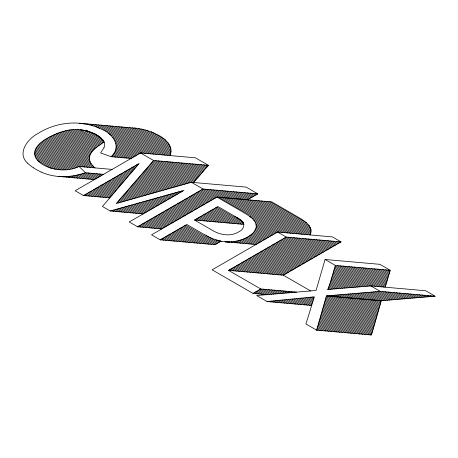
<?xml version="1.0" encoding="UTF-8"?>
<svg xmlns="http://www.w3.org/2000/svg" width="458" height="458" viewBox="0 0 458 458"><rect width="100%" height="100%" fill="white"/><g stroke="black" fill="none" stroke-linecap="round" stroke-linejoin="round"><path stroke-width="0.69" d="M95.121 167.92A29.22 16.872 0 0 1 93.083 166.111L90.781 163.14L89.55 160.208L89.367 157.495L90.255 154.438L92.276 151.335L95.27 148.232L104.052 142.066L102.907 140.034L101.035 137.984L95.212 134.091L88.165 131.228L80.505 129.746L87.398 131.005L94.125 133.541L100.004 137.114L103.502 140.95M309.992 234.92C314.566 225.8 302.675 219.92 296.463 216.153L271.789 201.909L216.96 197.077L151.546 234.839L160.203 239.837L215.031 244.675L221.019 241.211M233.282 241.635A29.335 16.935 0 0 0 245.975 237.891C250.474 235.658 255.169 232.332 256.217 227.111C256.629 218.913 247.314 215.111 241.635 211.321L216.96 197.077M435.1 296.194L381.285 300.729L371.472 334.993L316.644 330.161L326.462 295.897L380.272 291.362L435.1 296.194L425.682 290.761L370.86 285.929L332.187 289.101A104.178 60.147 0 0 0 327.71 289.662L329.92 283.828L335.388 265.445L325.077 259.497L316.066 290.464L256.675 295.536L267.071 301.541L311.474 305.452M385.241 287.029L390.21 270.283L379.905 264.329L325.077 259.497M267.071 301.541L314.325 296.824L305.938 323.978L316.644 330.161M170.032 155.571C174.143 145.902 164.559 137.932 156.682 134.257M103.972 147.751L100.588 152.92L111.122 156.682L131.108 158.445M52.223 135.631C9.79 155.697 54.954 178.723 79.039 166.494L112.101 169.408M193.597 182.484L208.424 165.327L153.602 160.495L116.206 203.57L191.347 182.29L246.175 187.122L257.82 193.843L247.555 199.774M111.122 156.682C122.372 146.995 112.714 133.662 101.859 129.425A46.31 26.736 0 0 0 84.558 123.832M208.424 165.327L195.394 157.804L140.572 152.972L75.158 190.74L83.499 195.555L109.765 197.873M83.499 195.555L139.186 163.403L102.42 206.478L110.229 210.989L143.234 213.897M110.229 210.989L183.984 190.351L129.236 221.958L137.583 226.779L202.997 189.011L257.82 193.843M160.203 239.837L186.795 224.483L204.869 234.902M241.103 220.309C245.854 223.12 243.765 229.927 239.042 231.674C230.494 237.112 219.531 234.954 211.43 229.79L194.518 220.029L217.899 206.529L235.172 216.508M341.038 241.893L286.216 237.055L228.519 270.369L283.342 275.201L341.038 241.893L332.382 236.895L277.559 232.057L212.14 269.825L253.016 293.423L267.014 294.66M253.016 293.423L260.734 288.969L296.584 292.13M103.565 174.349L85.509 172.758L78.862 174.71M225.37 241.818A21.492 12.412 0 0 0 228.542 241.916L233.259 241.578L235.212 242.688M94.48 179.593L58.16 176.393L59.448 176.49M59.368 176.485L58.801 176.445M134.349 128.08L79.52 123.248C64.996 121.994 50.145 125.773 37.842 133.564C27.778 138.757 16.511 153.361 27.652 163.197M102.895 142.747L80.07 129.706A26.633 15.377 0 0 0 67.297 130.37L63.714 131.24A54.176 31.281 0 0 0 52.246 135.648M194.518 220.029L243.908 224.386L242.62 221.735L239.568 219.216M137.583 226.779L161.829 228.914M221.019 241.223A29.93 17.284 0 0 1 216.76 240.106A27.743 16.019 0 0 0 222.811 241.549L255.976 244.52M335.388 265.445L390.21 270.283M326.462 295.897L381.285 300.729M41.146 172.082L36.554 169.741A62.294 35.964 0 0 1 34.963 168.79L33.451 167.828M151.209 131.858L165.51 140.114M145.81 130.124L168.241 143.079M206.484 165.155L207.88 165.962M255.879 193.677L257.001 194.318M269.848 201.738L306.648 222.983M339.097 241.721L340.214 242.368M388.27 270.111L389.97 271.09M433.159 296.028L433.663 296.32M141.745 129.162L169.62 145.26M203.65 164.909L207.079 166.884M253.051 193.425L255.799 195.011M267.014 201.486L309.402 225.96M336.264 241.469L339.017 243.061M385.436 269.859L389.621 272.275M430.325 295.776L431.573 296.492M138.282 128.549L170.405 147.098M200.822 164.657L206.283 167.811M250.217 193.173L254.596 195.703M264.18 201.239L310.564 228.015M333.435 241.223L337.815 243.753M382.607 269.607L389.271 273.455M427.497 295.525L429.478 296.67M135.213 128.16L170.834 148.73M197.988 164.405L205.482 168.733M247.383 192.927L253.4 196.396M261.352 200.988L311.045 229.681M330.602 240.971L336.619 244.446M379.774 269.361L388.916 274.64M424.663 295.278L427.383 296.847M132.368 127.908L171.011 150.218M195.16 164.159L204.686 169.655M244.555 192.675L252.198 197.089M258.518 200.741L311.131 231.113M327.773 240.719L335.416 245.139M376.945 269.109L388.567 275.819M421.835 295.026L425.287 297.024M129.534 127.656L171.006 151.598M192.326 163.907L203.884 170.582M241.721 192.429L251.001 197.782M255.69 200.489L310.959 232.401M324.94 240.473L334.22 245.831M374.112 268.863L388.218 277.004M419.001 294.775L423.198 297.202M126.706 127.404L170.84 152.892M189.498 163.661L203.089 171.504M238.893 192.177L249.799 198.474M252.856 200.238L310.604 233.58M322.106 240.221L333.018 246.519M371.283 268.611L387.863 278.189M416.167 294.528L421.102 297.374M123.872 127.158L170.553 154.106M186.664 163.409L202.287 172.431M236.059 191.925L248.602 199.167M250.028 199.991L310.112 234.685M319.278 239.975L331.821 247.211M368.45 268.359L387.514 279.369M413.339 294.276L419.007 297.551M121.044 126.906L170.158 155.262M183.83 163.157L201.491 173.353M233.225 191.679L307.787 234.725M316.444 239.723L330.619 247.904M365.616 268.113L387.165 280.554M410.505 294.03L416.917 297.729M118.21 126.66L167.971 155.388M181.002 162.911L200.69 174.28M230.397 191.427L304.959 234.473M313.615 239.471L329.422 248.597M362.788 267.861L386.81 281.733M407.677 293.778L414.822 297.906M115.382 126.408L165.138 155.136M178.168 162.659L199.894 175.202M227.563 191.181L302.125 234.227M310.782 239.225L328.22 249.289M359.954 267.615L386.46 282.918M404.843 293.526L412.727 298.084M112.548 126.162L162.309 154.89M175.34 162.413L199.093 176.124M224.735 190.929L299.292 233.975M307.953 238.973L327.023 249.982M357.125 267.363L386.111 284.097M402.01 293.28L410.637 298.255M109.72 125.91L159.476 154.638M172.506 162.161L198.297 177.051M221.901 190.677L296.463 233.729M305.12 238.727L325.821 250.675M354.292 267.111L385.762 285.282M399.181 293.028L408.542 298.433M106.886 125.658L156.647 154.386M169.672 161.909L197.495 177.973M219.067 190.431L293.63 233.477M302.286 238.475L324.625 251.368M351.458 266.865L385.407 286.462M396.347 292.782L406.446 298.61M104.052 125.412L153.814 154.14M166.844 161.663L196.7 178.901M216.239 190.179L290.801 233.225M299.458 238.223L323.422 252.06M348.63 266.613L384.102 287.097M393.519 292.53L404.357 298.788M101.224 125.16L150.98 153.888M164.01 161.411L195.898 179.822M213.405 189.933L287.968 232.979M296.624 237.977L322.226 252.753M345.796 266.367L381.274 286.845M390.685 292.278L402.261 298.965M98.39 124.914L148.152 153.642M161.182 161.164L195.102 180.744M210.577 189.681L285.139 232.727M293.796 237.725L321.024 253.446M342.968 266.115L378.44 286.594M387.852 292.032L400.166 299.143M95.562 124.662L145.318 153.39M158.348 160.913L194.301 181.671M207.743 189.429L282.305 232.481M290.962 237.479L319.821 254.138M340.134 265.863L375.606 286.347M385.023 291.78L398.071 299.314M92.728 124.41L99.346 128.234M108.689 133.627L142.49 153.138M155.514 160.661L193.265 182.456M204.915 189.183L279.472 232.229M288.128 237.227L318.625 254.831M337.3 265.617L372.778 286.095M382.19 291.534L395.981 299.492M140.572 152.972L153.602 160.495M191.347 182.29L202.997 189.011M277.559 232.057L286.216 237.055M370.86 285.929L380.272 291.362M89.9 124.164L92.705 125.784M112.662 137.308L140.182 153.195M153.344 160.792L190.826 182.433M202.608 189.234L216.577 197.301M249.599 216.365L277.17 232.286M285.826 237.278L317.423 255.524M335.273 265.829L370.179 285.981M379.596 291.42L393.886 299.669M87.066 123.912L88.302 124.628M114.386 139.684L138.986 153.888M152.543 161.714L189.217 182.891M201.406 189.927L215.374 197.993M253.864 220.212L275.968 232.973M284.624 237.971L316.226 256.217M334.924 267.014L368.066 286.147M377.507 291.597L391.79 299.847M84.238 123.666L84.661 123.906M115.342 141.625L137.784 154.581M151.747 162.642L187.603 183.343M200.209 190.62L214.172 198.686M255.415 222.496L274.771 233.666M283.428 238.664L315.024 256.909M334.569 268.193L365.959 286.319M375.411 291.775L389.701 300.024M115.885 143.32L136.587 155.273M150.945 163.563L185.994 183.795M199.007 191.312L212.976 199.379M256.102 224.277L273.569 234.359M282.225 239.357L313.827 257.602M334.22 269.378L363.852 286.485M373.316 291.946L387.605 300.196M116.149 144.86L135.385 155.966M150.15 164.491L184.379 184.253M197.81 192.005L211.773 200.072M256.308 225.777L272.373 235.051M281.029 240.049L312.625 258.295M333.871 270.558L361.74 286.651M371.226 292.124L385.51 300.374M94.291 133.627L98.836 136.249M116.2 146.274L134.183 156.659M149.348 165.412L182.765 184.706M196.608 192.698L210.577 200.764M256.217 227.111L271.17 235.744M279.827 240.742L311.429 258.988M333.516 271.743L359.633 286.817M369.131 292.301L383.42 300.551M87.323 130.988L102.838 139.948M116.092 147.596L132.986 157.352M148.552 166.334L181.156 185.158M195.411 193.391L209.375 201.457M255.925 228.33L269.974 236.437M278.63 241.435L310.226 259.68M333.166 272.922L357.521 286.983M367.035 292.479L381.325 300.729M83.448 130.135L104.029 142.02M115.845 148.839L131.784 158.044M147.751 167.262L179.542 185.616M194.209 194.083L208.178 202.144M216.834 207.142L243.049 222.302M255.478 229.458L268.772 237.13M277.428 242.127L309.03 260.373M332.817 274.107L355.414 287.155M364.94 292.656L380.953 301.896M115.485 150.018L129.895 158.336M146.955 168.183L177.927 186.068M193.013 194.776L206.976 202.837M215.632 207.835L243.845 224.122M254.917 230.517L267.575 237.822M276.231 242.82L307.828 261.066M332.462 275.287L353.301 287.321M362.85 292.834L380.609 303.087M77.642 129.557L101.728 143.463M115.027 151.14L127.061 158.084M137.732 164.245L138.224 164.531M146.154 169.111L176.319 186.52M191.81 195.469L205.779 203.529M214.436 208.527L241.532 224.174M254.253 231.519L266.373 238.515M275.029 243.513L306.631 261.758M332.113 276.472L351.194 287.487M360.755 293.005L380.272 304.272M75.209 129.534L100.594 144.19M114.489 152.211L124.233 157.838M136.53 164.937L137.434 165.458M145.358 170.032L174.704 186.979M181.671 190.997L182.267 191.341M190.614 196.161L204.577 204.222M213.233 209.22L238.698 223.922M253.497 232.469L265.176 239.208M273.832 244.206L305.429 262.451M331.764 277.651L349.088 287.653M358.66 293.183L379.934 305.463M72.971 129.625L99.489 144.934M113.87 153.241L121.399 157.586M135.333 165.63L136.644 166.386M144.556 170.954L173.09 187.431M180.057 191.45L181.07 192.034M189.412 196.854L203.381 204.915M212.037 209.913L235.87 223.676M252.65 233.362L263.974 239.9M272.63 244.898L304.232 263.144M331.415 278.836L346.975 287.824M356.57 293.36L379.59 306.654M70.893 129.814L98.413 145.701M113.183 154.231L118.57 157.34M134.131 166.323L135.849 167.313M143.76 171.882L171.481 187.883M178.437 191.902L179.868 192.726M188.215 197.547L202.178 205.608M210.835 210.606L233.036 223.424M251.723 234.215L262.772 240.593M271.434 245.591L303.03 263.837M331.06 280.021L344.868 287.99M354.475 293.538L379.253 307.839M68.952 130.078L97.371 146.486M112.445 155.188L115.737 157.088M132.934 167.015L135.058 168.241M142.959 172.803L169.866 188.341M176.822 192.354L178.672 193.419M187.013 198.24L200.982 206.3M209.638 211.298L230.202 223.178M250.721 235.017L261.575 241.286M270.231 246.284L301.828 264.529M330.71 281.201L342.756 288.156M352.379 293.715L378.909 309.03M67.126 130.41L96.369 147.293M111.649 156.109L112.908 156.836M131.732 167.708L134.268 169.168M142.163 173.731L168.258 188.793M175.208 192.807L177.469 194.112M185.816 198.932L199.78 206.993M208.436 211.991L227.374 222.926M249.644 235.784L260.373 241.979M269.029 246.976L300.631 265.222M330.361 282.386L340.649 288.322M350.29 293.887L378.571 310.215M65.402 130.799L95.401 148.117M130.536 168.401L133.473 170.095M141.362 174.653L166.643 189.246M173.593 193.259L176.273 194.805M184.614 199.625L198.583 207.686M207.239 212.684L224.54 222.674M248.505 236.511L259.176 242.671M267.833 247.669L299.429 265.915M330 283.559L338.536 288.488M348.195 294.065L378.228 311.406M63.754 131.228L94.48 148.97M129.333 169.094L132.683 171.029M140.566 175.58L165.029 189.704M171.973 193.711L175.071 195.497M183.412 200.318L197.381 208.379M206.037 213.376L221.712 222.428M247.303 237.204L257.974 243.364M266.63 248.362L298.232 266.608M329.628 284.733L336.453 288.672M346.099 294.242L377.89 312.596M62.162 131.698L93.598 149.846M128.137 169.786L131.887 171.956M139.764 176.502L163.42 190.156M170.359 194.163L173.868 196.19M182.215 201.01L196.184 209.071M204.841 214.069L218.878 222.176M246.043 237.862L256.778 244.057M265.434 249.055L297.03 267.3M329.233 285.889L334.392 288.866M344.01 294.42L377.547 313.782M60.622 132.196L92.768 150.751M126.935 170.479L131.097 172.884M138.969 177.423L161.806 190.614M168.744 194.616L172.672 196.883M181.013 201.703L194.982 209.764M203.638 214.762L216.05 221.93M244.721 238.481L255.032 244.435M264.232 249.747L295.834 267.993M328.821 287.04L332.365 289.084M341.914 294.597L377.209 314.972M59.122 132.711L91.989 151.69M125.738 171.172L130.307 173.811M138.167 178.351L160.191 191.066M167.124 195.068L171.469 197.575M179.817 202.396L193.78 210.457M202.436 215.455L213.216 221.678M243.335 239.07L252.198 244.183M263.035 250.44L294.631 268.686M328.38 288.168L330.373 289.319M339.819 294.769L376.865 316.157M57.662 133.255L91.279 152.663M124.536 171.864L129.511 174.738M137.371 179.273L158.583 191.518M165.51 195.52L170.273 198.268M178.614 203.089L192.583 211.149M201.239 216.147L210.382 221.426M241.881 239.614L249.37 243.937M261.833 251.133L293.435 269.378M327.899 289.273L328.409 289.571M337.723 294.946L376.528 317.348M56.242 133.816L90.65 153.682M123.334 172.557L128.721 175.666M136.57 180.2L156.968 191.976M163.895 195.972L169.071 198.961M177.418 203.781L191.381 211.842M200.037 216.84L207.554 221.18M240.347 240.112L246.536 243.685M260.636 251.826L292.233 270.071M335.634 295.124L376.184 318.539M54.857 134.406L90.112 154.758M122.137 173.25L127.931 176.593M135.774 181.122L155.359 192.429M162.281 196.425L167.874 199.654M176.216 204.474L190.184 212.535M198.841 217.533L204.72 220.928M238.727 240.565L243.702 243.433M259.434 252.518L291.036 270.758M333.538 295.301L375.846 319.724M53.512 135.013L89.694 155.903M120.935 173.943L127.135 177.521M134.973 182.044L153.745 192.881M160.661 196.877L166.672 200.346M175.019 205.167L188.982 213.228M197.638 218.226L201.892 220.682M237.015 240.96L240.874 243.187M258.238 253.211L289.834 271.451M331.443 295.479L375.503 320.915M52.206 135.642L89.413 157.128M119.738 174.635L126.345 178.448M134.177 182.971L152.13 193.339M159.046 197.329L165.475 201.039M173.817 205.86L187.786 213.92M196.442 218.918L199.058 220.43M235.206 241.297L238.04 242.935M257.035 253.904L288.637 272.144M329.354 295.656L375.165 322.106M50.93 136.295L89.327 158.462M118.536 175.328L125.555 179.376M133.375 183.893L150.522 193.791M157.432 197.782L164.273 201.732M172.62 206.552L186.583 214.613M195.24 219.611L196.224 220.178M255.839 254.596L287.435 272.836M327.258 295.828L374.821 323.291M49.699 136.965L89.493 159.939M117.34 176.021L124.759 180.303M132.58 184.82L148.907 194.244M155.817 198.234L163.077 202.425M171.418 207.239L185.387 215.306M231.25 241.784L232.378 242.437M254.637 255.289L286.239 273.529M326.251 296.635L374.484 324.482M48.496 137.658L90.02 161.634M116.137 176.714L123.969 181.231M131.778 185.742L147.293 194.702M154.197 198.686L161.874 203.117M170.221 207.932L184.185 215.999M229.057 241.904L229.544 242.185M253.44 255.982L285.036 274.222M325.907 297.82L374.14 325.667M47.323 138.368L91.079 163.632M114.941 177.406L123.179 182.158M130.982 186.664L145.684 195.154M152.583 199.138L160.678 203.81M169.019 208.625L182.988 216.691M252.238 256.675L283.84 274.914M325.569 299.011L373.802 326.857M283.342 275.201L310.593 290.933M46.178 139.089L93.209 166.243M113.739 178.099L122.383 183.085M130.186 187.591L144.07 195.606M150.968 199.591L159.476 204.503M167.823 209.317L181.786 217.384M251.041 257.367L281.676 275.052M325.232 300.196L373.459 328.048M45.061 139.827L93.449 167.765M112.542 178.792L121.593 184.019M129.385 188.513L142.455 196.064M149.348 200.043L158.279 205.195M166.62 210.01L180.589 218.077M220.458 241.097L220.842 241.314M249.839 258.06L278.842 274.806M324.888 301.387L373.121 329.233M43.974 140.589L90.615 167.519M102.248 174.235L102.998 174.664M111.34 179.484L120.803 184.946M128.589 189.44L140.846 196.516M147.734 200.495L157.077 205.888M165.424 210.703L179.387 218.769M215.861 239.826L219.645 242.007M248.637 258.753L276.014 274.554M324.55 302.578L372.778 330.424M42.92 141.367L87.787 167.267M99.415 173.983L101.796 175.357M110.143 180.177L120.007 185.874M127.788 190.362L139.232 196.969M146.119 200.947L155.88 206.581M164.222 211.396L178.191 219.462M206.054 235.549L218.443 242.7M247.44 259.446L273.18 274.308M312.596 297.065L313.93 297.832M324.207 303.763L372.44 331.609M41.901 142.163L84.953 167.015M96.586 173.731L100.6 176.049M108.941 180.864L119.217 186.801M126.992 191.289L137.623 197.427M144.505 201.4L154.678 207.274M163.019 212.088L176.988 220.155M185.645 225.153L217.247 243.393M246.238 260.138L270.352 274.056M310.65 297.322L313.501 298.971M323.869 304.954L372.096 332.8M40.922 142.982L82.119 166.769M93.753 173.485L99.397 176.742M107.745 181.557L118.427 187.728M126.19 192.211L136.009 197.879M142.885 201.852L153.476 207.966M161.823 212.781L175.786 220.848M184.448 225.846L216.044 244.085M245.041 260.831L267.518 273.804M308.692 297.574L313.095 300.122M323.525 306.139L371.759 333.991M39.983 143.823L79.291 166.517M90.924 173.233L98.201 177.435M106.542 182.25L117.632 188.656M125.395 193.133L134.394 198.331M141.27 202.304L152.279 208.659M160.621 213.474L174.59 221.54M183.246 226.538L214.596 244.635M243.839 261.518L264.69 273.558M306.7 297.815L312.722 301.29M323.188 307.329L371.037 334.953M39.085 144.694L77.688 166.981M88.091 172.987L96.999 178.128M105.34 182.942L116.842 189.583M124.593 194.06L132.786 198.789M139.656 202.757L151.077 209.352M159.424 214.167L173.387 222.233M182.044 227.231L211.762 244.383M242.643 262.211L261.856 273.306M294.07 291.906L294.729 292.284M304.644 298.009L312.367 302.469M322.844 308.52L368.203 334.706M38.237 145.587L76.165 167.485M85.377 172.803L95.796 178.82M104.143 183.635L116.051 190.511M123.797 194.982L131.171 199.241M138.035 203.209L149.881 210.045M158.222 214.859L172.191 222.926M180.847 227.924L208.928 244.137M241.44 262.903L259.022 273.06M291.242 291.654L292.639 292.462M302.578 298.204L312.012 303.648M322.506 309.705L365.37 334.455M37.442 146.514L74.585 167.954M83.848 173.307L94.6 179.513M102.941 184.328L115.256 191.438M122.996 195.91L129.562 199.694M136.421 203.661L148.678 210.737M157.025 215.552L170.989 223.619M179.645 228.616L206.1 243.885M240.244 263.596L256.194 272.808M288.408 291.408L290.549 292.639M300.517 298.398L311.663 304.833M322.163 310.896L362.541 334.208M36.703 147.47L72.942 168.395M82.28 173.788L91.955 179.37M101.745 185.021L114.466 192.366M122.194 196.831L127.954 200.152M134.807 204.108L147.482 211.43M155.823 216.245L169.792 224.311M178.448 229.309L203.266 243.639M239.042 264.289L253.36 272.556M285.58 291.156L288.46 292.822M298.456 298.593L310.135 305.337M321.825 312.081L359.707 333.956M36.039 148.472L71.225 168.79M80.671 174.24L89.127 179.124M100.542 185.713L113.676 193.293M121.393 197.753L126.345 200.61M133.192 204.56L146.279 212.123M154.627 216.937L168.59 225.004M177.246 230.002L200.438 243.387M237.845 264.982L250.532 272.31M282.746 290.91L286.37 293M296.389 298.788L307.301 305.085M321.482 313.272L356.879 333.705M35.466 149.526L69.427 169.134M79.016 174.67L86.293 178.872M99.346 186.406L112.88 194.221M120.586 198.669L124.742 201.068M131.572 205.012L145.083 212.815M153.424 217.63L167.393 225.697M176.049 230.689L197.604 243.135M236.643 265.674L247.698 272.058M279.912 290.658L284.281 293.177M294.328 298.977L304.473 304.839M321.144 314.463L354.045 333.458M35.003 150.642L67.532 169.426M77.31 175.071L83.459 178.62M98.144 187.099L112.09 195.148M119.778 199.591L123.139 201.531M129.958 205.465L143.881 213.508M152.228 218.323L166.191 226.384M174.847 231.382L194.776 242.889M235.446 266.367L244.864 271.806M277.084 290.406L282.191 293.355M292.261 299.171L301.639 304.587M320.8 315.648L351.212 333.206M34.671 151.838L65.511 169.643M75.541 175.437L80.631 178.374M96.947 187.791L111.3 196.076M118.966 200.507L121.542 201.995M128.343 205.917L141.969 213.783M151.026 219.016L164.994 227.076M173.651 232.074L191.942 242.637M234.244 267.06L242.036 271.56M274.25 290.16L280.101 293.532M290.2 299.366L298.811 304.335M320.463 316.839L348.383 332.96M34.505 153.127L63.336 169.775M73.715 175.763L77.797 178.122M95.745 188.484L110.504 197.009M118.153 201.423L119.944 202.459M126.729 206.369L139.135 213.537M149.829 219.708L163.792 227.769M172.448 232.767L189.108 242.391M233.048 267.753L239.202 271.308M271.422 289.908L278.006 293.715M288.134 299.561L295.977 304.089M320.119 318.029L345.55 332.708M34.568 154.552L60.96 169.786M71.809 176.049L74.969 177.876M94.548 189.177L109.577 197.856M117.334 202.333L118.359 202.923M125.108 206.821L136.301 213.285M148.627 220.401L162.596 228.462M171.252 233.46L186.28 242.139M231.845 268.445L236.374 271.062M268.588 289.662L275.916 293.893M286.073 299.755L293.149 303.837M319.781 319.215L342.721 332.456M34.951 156.155L58.309 169.643M69.828 176.29L72.135 177.624M93.346 189.87L106.743 197.604M123.494 207.274L133.473 213.039M147.43 221.094L160.827 228.828M170.05 234.153L183.446 241.887M230.643 269.138L233.54 270.81M265.755 289.41L273.827 294.07M284.012 299.95L290.315 303.585M319.438 320.405L339.888 332.21M35.793 158.027L55.258 169.265M67.744 176.473L69.301 177.372M92.15 190.562L103.914 197.352M121.88 207.726L130.639 212.787M146.228 221.786L157.993 228.576M168.853 234.845L180.618 241.641M229.447 269.831L230.712 270.558M262.926 289.158L271.737 294.248M281.945 300.145L287.481 303.339M319.1 321.59L337.059 331.958M228.519 270.369L260.734 288.969M37.401 160.34L51.433 168.441M65.54 176.588L66.473 177.126M90.947 191.255L101.081 197.106M120.259 208.178L127.811 212.535M145.031 222.479L155.159 228.33M167.651 235.538L177.784 241.389M260.465 289.124L269.647 294.425M279.884 300.334L284.653 303.087M318.757 322.781L334.225 331.712M63.204 176.622L63.639 176.874M89.751 191.948L98.247 196.854M118.645 208.63L124.977 212.289M143.829 223.172L152.331 228.078M166.454 236.231L174.95 241.143M259.262 289.817L267.558 294.608M277.817 300.528L281.819 302.841M318.419 323.972L331.392 331.46M88.549 192.641L95.419 196.608M117.03 209.083L122.143 212.037M142.627 223.865L149.497 227.826M165.252 236.923L172.122 240.891M258.066 290.509L264.93 294.477M275.756 300.723L278.991 302.589M318.075 325.157L328.563 331.208M87.352 193.333L92.585 196.356M115.416 209.535L119.315 211.785M141.43 224.557L146.669 227.58M164.056 237.616L169.288 240.639M256.864 291.202L262.102 294.225M273.689 300.917L276.157 302.337M317.738 326.348L325.73 330.962M86.15 194.026L89.757 196.104M113.796 209.987L116.481 211.539M140.228 225.25L143.835 227.328M162.853 238.309L166.46 240.393M255.667 291.895L259.268 293.973M271.628 301.112L273.323 302.091M317.394 327.533L322.901 330.71M84.948 194.719L86.923 195.858M112.181 210.44L113.653 211.287M139.032 225.943L141.001 227.082M161.651 239.002L163.626 240.141M254.465 292.588L256.44 293.727M269.567 301.307L270.495 301.839M317.056 328.724L320.068 330.464M83.751 195.411L84.089 195.606M137.829 226.636L138.173 226.83M160.455 239.694L160.792 239.895M253.268 293.28L253.606 293.475M316.718 329.915L317.234 330.212M234.817 216.296L237.158 217.687M236.849 217.498L238.315 218.403M237.307 217.779L237.605 217.962M237.754 218.048L239.087 218.901M238.841 218.741L241.057 220.281M79.039 166.494L85.509 172.758M103.605 140.932A22.03 12.721 0 0 1 103.937 147.745M228.542 241.916A21.085 12.171 0 0 1 224.907 241.778M216.68 240.187A57.37 33.125 0 0 1 204.966 234.851M58.143 176.445A36.966 21.343 0 0 1 41.186 172.053M79.52 123.248A39.606 22.866 0 0 1 84.524 123.889A40.579 23.427 0 0 0 80.15 123.305M33.468 167.817A52.733 30.446 0 0 1 27.617 163.208M134.377 127.977A44.958 25.957 0 0 1 156.596 134.314M78.805 174.641A37.739 21.789 0 0 1 59.437 176.565"/></g></svg>
